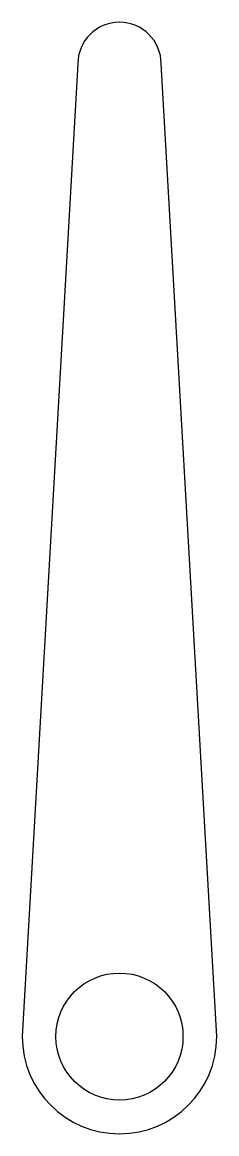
# Model space of a CAD drawing. Header units: millimetres. Extents: x 9.2 to 16.2, y -12.4 to 27.6.
import ezdxf

# ---------------------------------------------------------------- set-up
doc = ezdxf.new("R2010")
doc.units = ezdxf.units.MM

msp = doc.modelspace()

# ---------------------------------------------------------------- linework, layer by layer
msp.add_lwpolyline([(11.206, 26.118), (9.206, -8.882, 1), (16.206, -8.882), (14.206, 26.118, 1)], format="xyb", close=True)
msp.add_circle((12.706, -8.882), 2.285)

doc.saveas('drawing.dxf')
